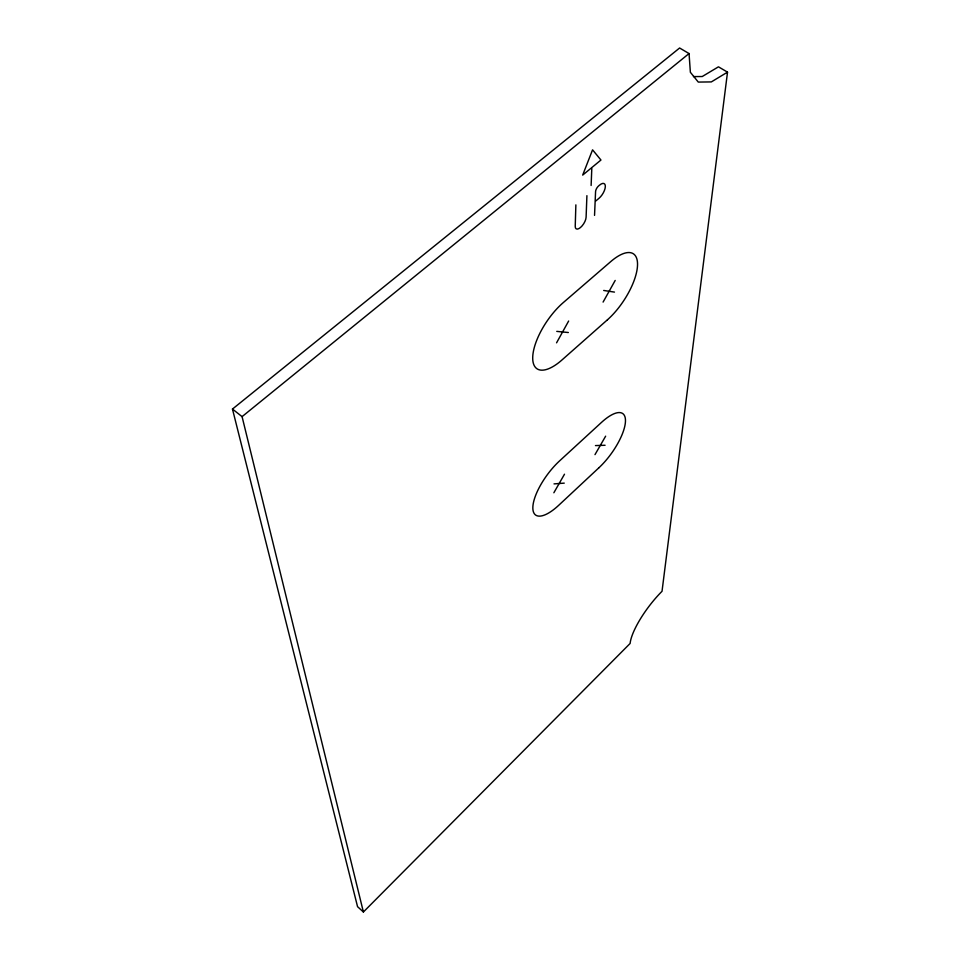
<?xml version="1.0" encoding="UTF-8"?>
<svg xmlns="http://www.w3.org/2000/svg" width="960" height="960" viewBox="0 0 960 960"><rect width="100%" height="100%" fill="white"/><g stroke="black" fill="none" stroke-linecap="round" stroke-linejoin="round"><path stroke-width="1.44" d="M575.868 204.876L575.232 226.356A8.4 3.624 -57.6 0 0 580.464 227.52A8.4 3.624 -57.6 0 0 586.104 217.212L586.908 195.672M591.12 185.484L591.84 167.544L600.948 160.032L592.56 149.832L582.684 175.092L591.204 168.072M594.54 215.388L595.572 191.568A4.608 1.98 -58.2 0 1 598.668 185.88L599.592 185.1A9.444 4.056 -58.2 0 1 605.328 186.66A9.444 4.056 -58.2 0 1 598.992 198.288L595.764 200.988M727.524 72.144L662.028 591.288A44.892 12.54 -52.9 0 0 630.12 643.452L363.396 912L357.552 906.66L232.476 409.056L679.608 48L689.052 53.556L690.372 72.276L698.28 82.08L711.336 81.912L727.524 72.144L718.464 66.828L702.24 76.524L693.48 76.584M556.56 342.828L568.644 321.024M603.084 302.088L615.192 280.44M553.86 492.768L564.492 474.204M594.984 454.632L605.64 436.176M363.396 912L242.076 416.64L689.052 53.556M554.016 483.888L564.252 483.132M595.464 445.584L605.076 445.272M556.764 331.38L568.332 332.52M603.696 290.46L614.472 292.104M232.476 409.056L242.076 416.64M599.028 467.664L558.672 505.332A39.396 14.436 -53.6 0 1 532.848 507.444A39.396 14.436 -53.6 0 1 559.68 460.8L601.62 422.292A38.904 14.004 -54.3 0 1 625.44 421.728A38.904 14.004 -54.3 0 1 599.028 467.664M607.488 319.752L561.948 359.988A44.988 18.48 -55.7 0 1 532.716 357.42A44.988 18.48 -55.7 0 1 563.244 302.628L610.824 261.54A44.472 17.796 -56.5 0 1 637.488 265.896A44.472 17.796 -56.5 0 1 607.488 319.752"/></g></svg>
